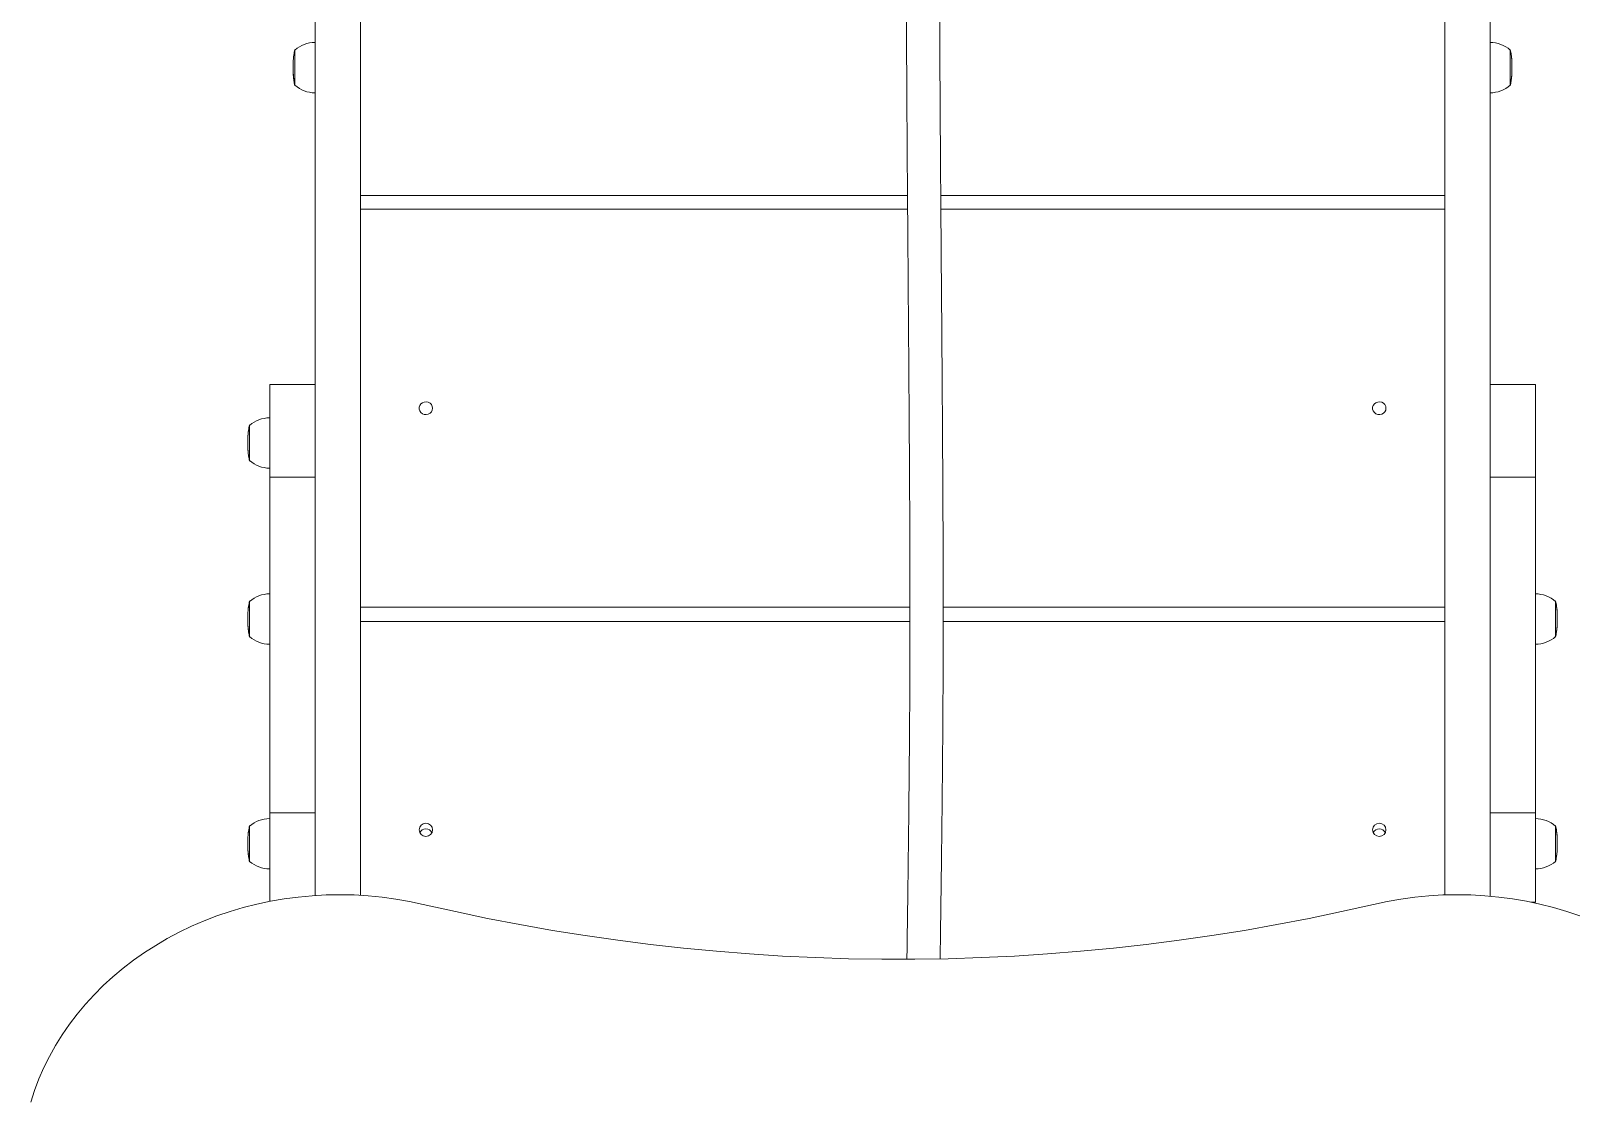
# Model space of a CAD drawing. Header units: millimetres. Extents: x -5586 to 6141, y -6299 to 6900.
# Drawn here: x -4220 to -3302, y 798 to 1436 of the extents above; entities that cross this region are included whole.
import ezdxf

# ---------------------------------------------------------------- set-up
doc = ezdxf.new("R2010")
doc.units = ezdxf.units.MM
doc.layers.add('DIKOM_ОБЪЕКТ', color=7, linetype='Continuous')

msp = doc.modelspace()

# ---------------------------------------------------------------- linework, layer by layer
at = {"layer": 'DIKOM_ОБЪЕКТ', "color": 7, "linetype": 'Continuous', "lineweight": 15}
for p, q in [((-4050.814, 2055.122), (-4050.814, 921.323)), ((-4023.814, 921.47), (-4023.814, 2055.122)), ((-3377.814, 2055.122), (-3377.814, 921.692)), ((-3350.814, 920.933), (-3350.814, 2055.122)), ((-4062.814, 1425.157), (-4062.814, 1403.557)), ((-3338.814, 1417.058), (-3338.814, 1425.156)), ((-4063.867, 1415.769), (-4063.867, 1414.918)), ((-4063.867, 1414.918), (-4063.867, 1413.876)), ((-4063.867, 1413.853), (-4063.867, 1413.488)), ((-4063.867, 1413.478), (-4063.867, 1412.882)), ((-4063.866, 1415.694), (-4063.866, 1415.941)), ((-4063.83, 1417.385), (-4063.843, 1416.945)), ((-4063.768, 1418.618), (-4063.794, 1418.177)), ((-4063.77, 1418.403), (-4063.768, 1418.618)), ((-4063.427, 1421.858), (-4063.555, 1420.919)), ((-4063.472, 1421.552), (-4063.542, 1421.016)), ((-3338.814, 1403.556), (-3338.814, 1417.058)), ((-3337.853, 1418.558), (-3337.854, 1418.403)), ((-3337.828, 1418.118), (-3337.853, 1418.558)), ((-3337.825, 1417.933), (-3337.828, 1418.118)), ((-3337.78, 1416.886), (-3337.793, 1417.326)), ((-3337.762, 1415.238), (-3337.762, 1415.831)), ((-3337.762, 1414.499), (-3337.762, 1415.093)), ((-3337.762, 1414.715), (-3337.762, 1414.636)), ((-3337.762, 1413.725), (-3337.762, 1414.591)), ((-3337.762, 1413.367), (-3337.762, 1413.725)), ((-3337.762, 1412.882), (-3337.762, 1413.367)), ((-4063.739, 1409.766), (-4063.732, 1410.52)), ((-4063.704, 1409.204), (-4063.739, 1409.644)), ((-4063.732, 1410.52), (-4063.674, 1409.834)), ((-4063.711, 1409.948), (-4063.705, 1409.297)), ((-4063.71, 1409.935), (-4063.711, 1409.948)), ((-4063.711, 1409.948), (-4063.684, 1409.948)), ((-4063.609, 1408.246), (-4063.71, 1409.935)), ((-4063.71, 1409.935), (-4063.683, 1409.935)), ((-4063.674, 1409.834), (-4063.62, 1408.414)), ((-4063.557, 1407.802), (-4063.609, 1408.246)), ((-4063.594, 1408.129), (-4063.593, 1408.121)), ((-4063.58, 1408.079), (-4063.442, 1407.874)), ((-4063.437, 1407.569), (-4063.557, 1407.802)), ((-4063.557, 1407.802), (-4063.431, 1407.802)), ((-4063.442, 1407.874), (-4063.35, 1407.263)), ((-4063.435, 1407.56), (-4063.437, 1407.569)), ((-4063.437, 1407.569), (-4063.396, 1407.569)), ((-4063.426, 1406.828), (-4063.435, 1407.56)), ((-4063.435, 1407.56), (-4063.395, 1407.56)), ((-4063.358, 1406.388), (-4063.426, 1406.828)), ((-4063.35, 1407.263), (-4063.358, 1406.388)), ((-3338.278, 1406.329), (-3338.27, 1407.204)), ((-3338.191, 1406.908), (-3338.278, 1406.329)), ((-3338.27, 1407.204), (-3338.202, 1407.644)), ((-3338.202, 1407.644), (-3338.193, 1406.912)), ((-3338.193, 1406.912), (-3338.192, 1406.921)), ((-3338.192, 1406.921), (-3338.071, 1408.618)), ((-3338.048, 1408.362), (-3338.186, 1406.939)), ((-3338.071, 1408.618), (-3338.019, 1409.062)), ((-3338.035, 1408.684), (-3338.063, 1408.684)), ((-3338.034, 1408.693), (-3338.062, 1408.693)), ((-3338.008, 1408.718), (-3338.059, 1408.718)), ((-3337.954, 1408.9), (-3338.038, 1408.9)), ((-3338.034, 1408.693), (-3338.035, 1408.684)), ((-3338.031, 1408.694), (-3338.034, 1408.693)), ((-3338.019, 1409.062), (-3337.918, 1409.263)), ((-3337.965, 1408.863), (-3338.008, 1408.718)), ((-3337.924, 1409.252), (-3337.954, 1408.9)), ((-3337.924, 1410.021), (-3337.889, 1410.461)), ((-3337.917, 1409.276), (-3337.924, 1410.021)), ((-3337.896, 1409.585), (-3337.918, 1409.325)), ((-3337.918, 1409.263), (-3337.917, 1409.276)), ((-3337.889, 1410.461), (-3337.894, 1409.766)), ((-4023.814, 1338.198), (-3697.86, 1338.198)), ((-3678.059, 1338.198), (-3377.814, 1338.198)), ((-3697.8, 1330.069), (-4023.814, 1330.069)), ((-3377.814, 1330.069), (-3677.998, 1330.069)), ((-4050.814, 1225.637), (-4077.814, 1225.637)), ((-4077.814, 1170.454), (-4077.814, 1225.637)), ((-3323.814, 1225.637), (-3350.814, 1225.637)), ((-3323.814, 1170.454), (-3323.814, 1225.637)), ((-4090.83, 1193.558), (-4090.843, 1193.104)), ((-4090.842, 1193.126), (-4090.835, 1193.394)), ((-4090.769, 1194.83), (-4090.794, 1194.376)), ((-4090.771, 1194.751), (-4090.769, 1194.83)), ((-4090.713, 1195.884), (-4090.711, 1195.897)), ((-4090.472, 1197.943), (-4090.567, 1197.191)), ((-4090.551, 1197.191), (-4090.567, 1197.191)), ((-4090.395, 1198.417), (-4090.556, 1197.203)), ((-4090.475, 1197.89), (-4090.472, 1197.943)), ((-4090.399, 1198.345), (-4090.395, 1198.417)), ((-4089.814, 1201.628), (-4089.814, 1180.028)), ((-4090.867, 1192.297), (-4090.867, 1191.294)), ((-4090.867, 1191.13), (-4090.867, 1190.071)), ((-4090.867, 1190.071), (-4090.867, 1189.833)), ((-4090.867, 1189.731), (-4090.867, 1189.353)), ((-4090.712, 1185.959), (-4090.739, 1186.311)), ((-4090.739, 1186.311), (-4090.719, 1186.311)), ((-4090.737, 1186.378), (-4090.732, 1186.475)), ((-4090.732, 1186.475), (-4090.674, 1185.768)), ((-4090.711, 1185.997), (-4090.707, 1185.923)), ((-4090.71, 1185.982), (-4090.711, 1185.997)), ((-4090.711, 1185.997), (-4090.693, 1185.997)), ((-4090.656, 1185.383), (-4090.71, 1185.982)), ((-4090.71, 1185.982), (-4090.692, 1185.982)), ((-4090.674, 1185.768), (-4090.627, 1184.953)), ((-4090.565, 1184.391), (-4090.442, 1183.745)), ((-4090.437, 1183.552), (-4090.503, 1184.024)), ((-4090.442, 1183.745), (-4090.35, 1183.115)), ((-4090.435, 1183.542), (-4090.437, 1183.552)), ((-4090.437, 1183.552), (-4090.414, 1183.552)), ((-4090.43, 1183.465), (-4090.435, 1183.542)), ((-4090.435, 1183.542), (-4090.413, 1183.542)), ((-4090.358, 1182.951), (-4090.426, 1183.405)), ((-4090.426, 1183.405), (-4090.392, 1183.405)), ((-4090.35, 1183.115), (-4090.355, 1183.01)), ((-4077.814, 1170.454), (-4050.814, 1170.454)), ((-4077.814, 970.649), (-4077.814, 1170.454)), ((-3350.814, 1170.454), (-3323.814, 1170.454)), ((-3323.814, 1170.454), (-3323.814, 970.649)), ((-4090.472, 1093.18), (-4090.567, 1092.432)), ((-4090.395, 1093.68), (-4090.556, 1092.474)), ((-4090.398, 1093.564), (-4090.395, 1093.68)), ((-4089.814, 1096.802), (-4089.814, 1075.202)), ((-4023.814, 1093.007), (-3696.396, 1093.007)), ((-3676.597, 1093.007), (-3377.814, 1093.007)), ((-3311.814, 1087.283), (-3311.814, 1096.802)), ((-3311.225, 1093.652), (-3311.227, 1093.564)), ((-3311.059, 1092.394), (-3311.225, 1093.652)), ((-3311.053, 1092.389), (-3311.15, 1093.152)), ((-4090.867, 1087.456), (-4090.867, 1086.383)), ((-4090.867, 1086.396), (-4090.867, 1085.336)), ((-4090.867, 1085.336), (-4090.867, 1084.977)), ((-4090.867, 1084.977), (-4090.867, 1084.527)), ((-4090.866, 1087.309), (-4090.866, 1087.606)), ((-4090.83, 1088.85), (-4090.843, 1088.399)), ((-4090.769, 1090.114), (-4090.794, 1089.663)), ((-4090.771, 1089.948), (-4090.769, 1090.114)), ((-3696.398, 1084.461), (-4023.814, 1084.461)), ((-3377.814, 1084.461), (-3676.597, 1084.461)), ((-3311.814, 1075.202), (-3311.814, 1087.283)), ((-3310.853, 1090.086), (-3310.855, 1089.948)), ((-3310.828, 1089.635), (-3310.853, 1090.086)), ((-3310.823, 1089.49), (-3310.828, 1089.635)), ((-3310.78, 1088.371), (-3310.793, 1088.822)), ((-3310.762, 1085.922), (-3310.762, 1086.532)), ((-3310.761, 1086.699), (-3310.761, 1087.476)), ((-3310.761, 1085.2), (-3310.761, 1086.025)), ((-3310.761, 1085.047), (-3310.761, 1085.2)), ((-3310.761, 1084.527), (-3310.761, 1084.87)), ((-4090.822, 1082.639), (-4090.825, 1082.672)), ((-4090.722, 1081.181), (-4090.739, 1081.394)), ((-4090.739, 1081.394), (-4090.698, 1081.394)), ((-4090.737, 1081.525), (-4090.732, 1081.809)), ((-4090.732, 1081.809), (-4090.674, 1081.106)), ((-4090.711, 1081.296), (-4090.706, 1081.067)), ((-4090.71, 1081.282), (-4090.711, 1081.296)), ((-4090.711, 1081.296), (-4090.69, 1081.296)), ((-4090.642, 1080.39), (-4090.71, 1081.282)), ((-4090.71, 1081.282), (-4090.689, 1081.282)), ((-4090.674, 1081.106), (-4090.62, 1079.991)), ((-4090.615, 1079.942), (-4090.615, 1079.94)), ((-4090.606, 1079.94), (-4090.609, 1079.96)), ((-4090.609, 1079.96), (-4090.314, 1079.96)), ((-4090.58, 1079.642), (-4090.442, 1079.096)), ((-4090.557, 1079.504), (-4090.566, 1079.588)), ((-4090.437, 1078.862), (-4090.522, 1079.32)), ((-4090.442, 1079.096), (-4090.35, 1078.47)), ((-4090.435, 1078.853), (-4090.437, 1078.862)), ((-4090.437, 1078.862), (-4090.408, 1078.862)), ((-4090.428, 1078.595), (-4090.435, 1078.853)), ((-4090.435, 1078.853), (-4090.407, 1078.853)), ((-4090.358, 1078.054), (-4090.426, 1078.506)), ((-4090.426, 1078.506), (-4090.355, 1078.506)), ((-4090.35, 1078.47), (-4090.357, 1078.138)), ((-3311.035, 1080.029), (-3311.314, 1080.029)), ((-3311.202, 1078.546), (-3311.278, 1078.026)), ((-3311.276, 1078.138), (-3311.27, 1078.442)), ((-3311.27, 1078.442), (-3311.202, 1078.893)), ((-3311.193, 1078.546), (-3311.254, 1078.546)), ((-3311.202, 1078.893), (-3311.194, 1078.596)), ((-3311.048, 1079.776), (-3311.186, 1078.653)), ((-3311.174, 1078.755), (-3311.071, 1079.891)), ((-3311.071, 1079.891), (-3311.019, 1080.347)), ((-3311.034, 1080.038), (-3311.054, 1080.038)), ((-3311.008, 1080.135), (-3311.043, 1080.135)), ((-3311.034, 1080.038), (-3311.035, 1080.029)), ((-3311.019, 1080.347), (-3310.943, 1080.812)), ((-3310.954, 1080.663), (-3311.008, 1080.135)), ((-3310.93, 1080.944), (-3310.954, 1080.663)), ((-3310.924, 1081.33), (-3310.889, 1081.781)), ((-3310.919, 1081.067), (-3310.924, 1081.33)), ((-3310.896, 1081.366), (-3310.922, 1081.366)), ((-3310.896, 1081.366), (-3310.919, 1081.08)), ((-3310.889, 1081.781), (-3310.893, 1081.525)), ((-3310.806, 1082.599), (-3310.775, 1082.599)), ((-4050.814, 970.649), (-4077.814, 970.649)), ((-4077.814, 917.806), (-4077.814, 970.649)), ((-3323.814, 970.649), (-3350.814, 970.649)), ((-3323.814, 917.351), (-3323.814, 970.649)), ((-4090.83, 955.018), (-4090.843, 954.567)), ((-4090.769, 956.281), (-4090.794, 955.83)), ((-4090.771, 956.109), (-4090.769, 956.281)), ((-4090.472, 959.342), (-4090.567, 958.595)), ((-4090.395, 959.844), (-4090.556, 958.639)), ((-4090.397, 959.728), (-4090.395, 959.844)), ((-4089.814, 962.96), (-4089.814, 941.36)), ((-3311.814, 953.508), (-3311.814, 962.96)), ((-3311.225, 959.814), (-3311.227, 959.728)), ((-3311.059, 958.557), (-3311.225, 959.814)), ((-3311.053, 958.551), (-3311.15, 959.312)), ((-3310.853, 956.251), (-3310.855, 956.109)), ((-3310.828, 955.8), (-3310.853, 956.251)), ((-3310.823, 955.651), (-3310.828, 955.8)), ((-3310.78, 954.538), (-3310.793, 954.989)), ((-4090.867, 953.613), (-4090.867, 952.562)), ((-4090.867, 952.562), (-4090.867, 951.502)), ((-4090.867, 951.502), (-4090.867, 951.142)), ((-4090.867, 951.142), (-4090.867, 950.685)), ((-4090.866, 953.47), (-4090.866, 953.764)), ((-4090.822, 948.801), (-4090.825, 948.831)), ((-4090.723, 947.343), (-4090.739, 947.546)), ((-4090.739, 947.546), (-4090.697, 947.546)), ((-4090.737, 947.68), (-4090.732, 947.983)), ((-4090.732, 947.983), (-4090.674, 947.28)), ((-4090.711, 947.466), (-4090.706, 947.222)), ((-4090.71, 947.452), (-4090.711, 947.466)), ((-4090.711, 947.466), (-4090.69, 947.466)), ((-4090.64, 946.532), (-4090.71, 947.452)), ((-4090.71, 947.452), (-4090.688, 947.452)), ((-4090.674, 947.28), (-4090.62, 946.15)), ((-4090.605, 946.08), (-4090.609, 946.113)), ((-4090.609, 946.113), (-4090.314, 946.113)), ((-4090.58, 945.802), (-4090.442, 945.271)), ((-4090.557, 945.657), (-4090.568, 945.756)), ((-4090.437, 945.034), (-4090.524, 945.487)), ((-4090.442, 945.271), (-4090.35, 944.645)), ((-3311.814, 941.36), (-3311.814, 953.508)), ((-3311.048, 945.943), (-3311.186, 944.805)), ((-3311.176, 944.891), (-3311.071, 946.065)), ((-3311.071, 946.065), (-3311.019, 946.52)), ((-3311.035, 946.199), (-3311.056, 946.199)), ((-3311.034, 946.208), (-3311.055, 946.208)), ((-3311.008, 946.302), (-3311.044, 946.302)), ((-3311.034, 946.208), (-3311.035, 946.199)), ((-3311.019, 946.52), (-3310.942, 946.977)), ((-3310.954, 946.814), (-3311.008, 946.302)), ((-3310.93, 947.104), (-3310.954, 946.814)), ((-3310.924, 947.502), (-3310.889, 947.953)), ((-3310.919, 947.222), (-3310.924, 947.502)), ((-3310.896, 947.516), (-3310.923, 947.516)), ((-3310.896, 947.516), (-3310.919, 947.232)), ((-3310.889, 947.953), (-3310.893, 947.68)), ((-3310.806, 948.757), (-3310.775, 948.757)), ((-3310.761, 952.867), (-3310.761, 953.635)), ((-3310.761, 951.366), (-3310.761, 952.192)), ((-3310.761, 951.198), (-3310.761, 951.366)), ((-3310.761, 950.685), (-3310.761, 951.035)), ((-4090.435, 945.025), (-4090.437, 945.034)), ((-4090.437, 945.034), (-4090.408, 945.034)), ((-4090.428, 944.748), (-4090.435, 945.025)), ((-4090.435, 945.025), (-4090.406, 945.025)), ((-4090.358, 944.208), (-4090.426, 944.66)), ((-4090.426, 944.66), (-4090.352, 944.66)), ((-4090.35, 944.645), (-4090.357, 944.29)), ((-3311.201, 944.702), (-3311.278, 944.179)), ((-3311.276, 944.29), (-3311.27, 944.616)), ((-3311.27, 944.616), (-3311.202, 945.067)), ((-3311.193, 944.702), (-3311.257, 944.702)), ((-3311.202, 945.067), (-3311.194, 944.748)), ((-3326.503, 917.351), (-3323.814, 917.351))]:
    msp.add_line(p, q, dxfattribs=at)
at = {"layer": 'DIKOM_ОБЪЕКТ', "color": 7, "linetype": 'Continuous', "lineweight": 15, "flags": 128}
for points in [[(-3980.814, 1211.538), (-3980.992, 1210.42), (-3981.509, 1209.401), (-3982.32, 1208.572), (-3983.353, 1208.007), (-3984.515, 1207.756), (-3985.704, 1207.84), (-3986.814, 1208.253), (-3987.746, 1208.958), (-3988.418, 1209.892), (-3988.769, 1210.973), (-3988.769, 1212.103), (-3988.418, 1213.184), (-3987.746, 1214.118), (-3986.814, 1214.823), (-3985.704, 1215.236), (-3984.515, 1215.32), (-3983.353, 1215.069), (-3982.32, 1214.503), (-3981.509, 1213.675), (-3980.992, 1212.656), (-3980.814, 1211.538)], [(-3412.814, 1211.538), (-3412.992, 1210.42), (-3413.509, 1209.401), (-3414.32, 1208.572), (-3415.353, 1208.007), (-3416.515, 1207.756), (-3417.704, 1207.84), (-3418.814, 1208.253), (-3419.746, 1208.958), (-3420.418, 1209.892), (-3420.769, 1210.973), (-3420.769, 1212.103), (-3420.418, 1213.184), (-3419.746, 1214.118), (-3418.814, 1214.823), (-3417.704, 1215.236), (-3416.515, 1215.32), (-3415.353, 1215.069), (-3414.32, 1214.503), (-3413.509, 1213.675), (-3412.992, 1212.656), (-3412.814, 1211.538)], [(-4090.615, 1079.94), (-4090.611, 1079.908), (-4090.607, 1079.875), (-4090.604, 1079.843), (-4090.6, 1079.81), (-4090.596, 1079.778), (-4090.593, 1079.746), (-4090.589, 1079.713), (-4090.585, 1079.681)], [(-3311.184, 1078.593), (-3311.182, 1078.613), (-3311.179, 1078.633), (-3311.176, 1078.653), (-3311.173, 1078.673), (-3311.17, 1078.693), (-3311.167, 1078.713), (-3311.165, 1078.733), (-3311.162, 1078.753)], [(-4090.613, 946.083), (-4090.613, 946.082), (-4090.613, 946.082), (-4090.613, 946.082), (-4090.613, 946.081), (-4090.613, 946.081), (-4090.613, 946.081), (-4090.613, 946.08), (-4090.612, 946.08)], [(-3986.338, 916.066), (-3994.453, 917.809), (-4002.648, 919.241), (-4010.907, 920.36), (-4019.216, 921.163), (-4027.557, 921.648), (-4035.915, 921.815), (-4044.273, 921.664), (-4052.615, 921.195), (-4060.926, 920.408), (-4069.188, 919.305), (-4077.387, 917.889), (-4085.505, 916.161), (-4093.528, 914.126), (-4101.44, 911.788), (-4109.225, 909.15), (-4116.869, 906.218), (-4124.357, 902.998), (-4131.674, 899.495), (-4138.805, 895.718), (-4145.738, 891.672), (-4152.459, 887.366), (-4158.954, 882.808), (-4165.212, 878.007), (-4171.22, 872.973), (-4176.966, 867.714), (-4182.44, 862.242), (-4187.63, 856.566), (-4192.527, 850.698), (-4197.121, 844.65), (-4201.404, 838.432), (-4205.367, 832.057), (-4209.002, 825.537), (-4212.302, 818.885), (-4215.261, 812.114), (-4217.873, 805.236), (-4220.133, 798.266)], [(-3297.362, 909.15), (-3305.148, 911.788), (-3313.06, 914.126), (-3321.083, 916.161), (-3329.201, 917.889), (-3337.399, 919.305), (-3345.662, 920.408), (-3353.972, 921.195), (-3362.315, 921.664), (-3370.673, 921.815), (-3379.031, 921.648), (-3387.372, 921.163), (-3395.681, 920.36), (-3403.94, 919.241), (-3412.135, 917.809), (-3420.249, 916.066)], [(-3420.249, 916.066), (-3439.356, 911.735), (-3458.551, 907.708), (-3477.828, 903.985), (-3497.181, 900.568), (-3516.602, 897.457), (-3536.086, 894.655), (-3555.626, 892.162), (-3575.215, 889.979), (-3594.847, 888.106), (-3614.515, 886.545), (-3634.213, 885.295), (-3653.934, 884.357), (-3673.671, 883.732), (-3693.418, 883.419), (-3713.169, 883.419), (-3732.917, 883.732), (-3752.654, 884.357), (-3772.375, 885.295), (-3792.073, 886.545), (-3811.741, 888.106), (-3831.373, 889.979), (-3850.962, 892.162), (-3870.501, 894.655), (-3889.985, 897.457), (-3909.406, 900.568), (-3928.759, 903.985), (-3948.036, 907.708), (-3967.231, 911.735), (-3986.338, 916.066)]]:
    msp.add_lwpolyline(points, dxfattribs=at)
at = {"layer": 'DIKOM_ОБЪЕКТ', "color": 7, "linetype": 'Continuous', "lineweight": 15}
for centre in [(-3984.792, 960.453), (-3416.792, 960.452)]:
    msp.add_circle(centre, 3.978, dxfattribs=at)
for centre, radius, start, end in [((-4022.031, 1415.831), 41.836, 167.120378, 171.715119), ((-4050.654, 1410.68), 18.677, 90.490933, 130.621157), ((-3350.974, 1410.68), 18.677, 49.378843, 89.509067), ((-3379.597, 1415.831), 41.836, 8.414841, 12.879622), ((-4022.031, 1415.831), 41.836, 178.920234, 179.362354), ((-4022.031, 1415.831), 41.836, 177.12128, 178.276951), ((-4022.031, 1415.831), 41.836, 175.081905, 176.475501), ((-3379.597, 1415.831), 41.836, 7.072676, 8.414841), ((-3379.597, 1415.831), 41.836, 3.523434, 5.3208), ((-3379.597, 1415.831), 41.836, 1.719826, 2.878955), ((-3379.597, 1415.831), 41.836, 0, 1.077193), ((-4022.031, 1412.882), 41.836, 183.015963, 184.270865), ((-4022.031, 1412.882), 41.836, 184.91646, 186.26688), ((-4022.031, 1412.882), 41.836, 186.976852, 188.232416), ((-4022.031, 1412.882), 41.836, 188.232416, 192.879622), ((-3379.597, 1412.882), 41.836, 347.120378, 350.936249), ((-3379.597, 1412.882), 41.836, 351.846883, 354.488372), ((-3379.597, 1412.882), 41.836, 355.729089, 356.825102), ((-4050.654, 1418.033), 18.677, 229.378843, 269.509067), ((-3350.974, 1418.033), 18.677, 270.490933, 310.621157), ((-4077.654, 1187.151), 18.677, 90.490933, 130.621157), ((-4049.031, 1192.303), 41.836, 177.269606, 178.391923), ((-4049.031, 1192.303), 41.836, 175.72996, 176.644142), ((-4049.031, 1192.303), 41.836, 172.320554, 175.101336), ((-4049.031, 1192.303), 41.836, 167.120378, 171.688349), ((-4049.031, 1189.353), 41.836, 180, 182.591556), ((-4049.031, 1189.353), 41.836, 183.19471, 184.079866), ((-4049.031, 1189.353), 41.836, 184.705074, 185.447943), ((-4049.031, 1189.353), 41.836, 186.039969, 186.814617), ((-4049.031, 1189.353), 41.836, 187.323229, 188.095763), ((-4049.031, 1189.353), 41.836, 188.726562, 192.879622), ((-4077.654, 1194.505), 18.677, 229.378843, 269.509067), ((-4049.031, 1087.477), 41.836, 172.263003, 174.95991), ((-4049.031, 1087.477), 41.836, 167.120378, 171.627032), ((-4077.654, 1082.325), 18.677, 90.490933, 130.621157), ((-3323.974, 1082.325), 18.677, 49.378843, 89.509067), ((-3352.597, 1087.476), 41.836, 8.372558, 12.879622), ((-3352.597, 1087.476), 41.836, 5.145624, 7.737743), ((-4049.031, 1084.527), 41.836, 180, 182.539019), ((-4049.031, 1087.477), 41.836, 177.241595, 178.370165), ((-4049.031, 1087.477), 41.836, 175.597801, 176.612166), ((-3352.597, 1087.476), 41.836, 3.386922, 4.495199), ((-3352.597, 1087.476), 41.836, 1.627687, 2.757787), ((-3352.597, 1084.527), 41.836, 357.428341, 0), ((-3352.597, 1087.476), 41.836, 0, 1.000378), ((-4049.031, 1084.527), 41.836, 183.161536, 184.115979), ((-4049.031, 1084.527), 41.836, 184.745152, 185.678508), ((-4049.031, 1084.527), 41.836, 187.155172, 188.156144), ((-4049.031, 1084.527), 41.836, 188.790276, 192.879622), ((-4077.654, 1089.679), 18.677, 229.378843, 269.509067), ((-3323.974, 1089.679), 18.677, 270.490933, 310.621157), ((-3352.597, 1084.527), 41.836, 347.120378, 351.208772), ((-3352.597, 1084.527), 41.836, 352.597457, 354.346974), ((-3352.597, 1084.527), 41.836, 354.905269, 355.25663), ((-3352.597, 1084.527), 41.836, 355.883977, 356.754977), ((-4077.654, 948.483), 18.677, 90.490933, 130.621157), ((-3323.974, 948.483), 18.677, 49.378843, 89.509067), ((-4049.031, 953.635), 41.836, 177.237962, 178.367348), ((-4049.031, 953.635), 41.836, 175.587404, 176.60803), ((-4049.031, 953.635), 41.836, 172.255562, 174.947129), ((-4049.031, 953.635), 41.836, 167.120378, 171.619103), ((-3984.814, 957.015), 4.011, 25.730351, 154.269649), ((-3416.814, 957.015), 4.011, 25.733358, 154.266642), ((-3352.597, 953.635), 41.836, 8.380494, 12.879622), ((-3352.597, 953.635), 41.836, 5.173499, 7.74519), ((-3352.597, 953.635), 41.836, 3.391047, 4.507541), ((-3352.597, 953.635), 41.836, 1.63047, 2.761455), ((-3352.597, 953.635), 41.836, 0, 1.002704), ((-4049.031, 950.685), 41.836, 180, 182.537304), ((-4049.031, 950.685), 41.836, 183.159912, 184.120659), ((-4049.031, 950.685), 41.836, 184.750336, 185.701268), ((-4049.031, 950.685), 41.836, 186.319882, 186.640781), ((-4049.031, 950.685), 41.836, 187.142968, 188.163952), ((-3352.597, 950.685), 41.836, 352.568337, 354.35679), ((-3352.597, 950.685), 41.836, 354.914198, 355.251497), ((-3352.597, 950.685), 41.836, 355.87929, 356.754483), ((-3352.597, 950.685), 41.836, 357.472784, 0), ((-4049.031, 950.685), 41.836, 188.798533, 192.879622), ((-4077.654, 955.837), 18.677, 229.378843, 269.509067), ((-3323.974, 955.837), 18.677, 270.490933, 310.621157), ((-3352.597, 950.685), 41.836, 347.120378, 351.200523), ((-3352.597, 950.685), 41.836, 351.838045, 352.035897)]:
    msp.add_arc(centre, radius, start, end, dxfattribs=at)
for points, knots in [([(-3696.593, 2003.92), (-3696.636, 2000.086), (-3696.72, 1992.6), (-3696.841, 1981.622), (-3696.956, 1971.151), (-3697.064, 1961.177), (-3697.164, 1951.693), (-3697.256, 1942.7), (-3697.34, 1934.412), (-3697.415, 1926.809), (-3697.481, 1919.876), (-3697.541, 1913.371), (-3697.596, 1907.305), (-3697.645, 1901.684), (-3697.728, 1892.122), (-3697.84, 1878.156), (-3697.978, 1859.116), (-3698.105, 1838.631), (-3698.22, 1816.652), (-3698.32, 1793.312), (-3698.403, 1769.29), (-3698.474, 1744.675), (-3698.533, 1719.039), (-3698.582, 1692.429), (-3698.623, 1664.887), (-3698.656, 1636.993), (-3698.685, 1608.862), (-3698.704, 1580.3), (-3698.706, 1555.088), (-3698.694, 1533.385), (-3698.674, 1515.458), (-3698.643, 1497.179), (-3698.6, 1478.514), (-3698.542, 1459.431), (-3698.47, 1439.897), (-3698.38, 1419.875), (-3698.271, 1399.223), (-3698.141, 1377.892), (-3697.992, 1355.943), (-3697.828, 1333.633), (-3697.656, 1311.064), (-3697.48, 1288.473), (-3697.305, 1265.961), (-3697.135, 1243.628), (-3696.974, 1221.465), (-3696.837, 1201.355), (-3696.724, 1183.328), (-3696.633, 1167.36), (-3696.553, 1151.77), (-3696.488, 1136.623), (-3696.438, 1121.984), (-3696.406, 1107.921), (-3696.392, 1094.503), (-3696.396, 1081.69), (-3696.415, 1069.441), (-3696.448, 1057.712), (-3696.493, 1046.459), (-3696.558, 1033.831), (-3696.648, 1020.057), (-3696.763, 1005.278), (-3696.89, 991.047), (-3697.025, 977.325), (-3697.169, 964.044), (-3697.318, 951.221), (-3697.47, 938.905), (-3697.61, 928.082), (-3697.735, 918.626), (-3697.845, 910.415), (-3697.936, 903.688), (-3698.01, 898.194), (-3698.071, 893.705), (-3698.138, 888.758), (-3698.184, 885.298), (-3698.209, 883.499)], [0, 0, 0, 0, 0.0140308, 0.0273946, 0.0400895, 0.0521146, 0.0634694, 0.0741539, 0.0841687, 0.0927612, 0.1007921, 0.1082623, 0.1151726, 0.1215238, 0.1273184, 0.1473386, 0.1677141, 0.1884485, 0.2109655, 0.2334891, 0.2560177, 0.2785649, 0.3011215, 0.3250643, 0.3490404, 0.3730842, 0.3971961, 0.4213249, 0.4454598, 0.4596655, 0.4738467, 0.4879966, 0.5021099, 0.5161873, 0.5302345, 0.5442625, 0.5582857, 0.5725624, 0.5868637, 0.60121, 0.6156064, 0.6300497, 0.6442779, 0.6585415, 0.6728282, 0.6871023, 0.6978876, 0.7086397, 0.7193547, 0.730033, 0.7406817, 0.751315, 0.7619546, 0.7726187, 0.7833137, 0.794044, 0.8048079, 0.815598, 0.8318051, 0.8479906, 0.8641154, 0.8801883, 0.8962237, 0.9122209, 0.9278642, 0.943022, 0.9540272, 0.9647676, 0.9752505, 0.9805255, 0.9864205, 0.9929365, 1, 1, 1, 1]), ([(-3678.403, 883.749), (-3678.32, 889.898), (-3678.132, 903.867), (-3677.88, 922.489), (-3677.654, 939.996), (-3677.476, 954.607), (-3677.306, 969.631), (-3677.145, 985.176), (-3676.995, 1001.363), (-3676.873, 1016.536), (-3676.778, 1030.619), (-3676.706, 1043.444), (-3676.649, 1056.873), (-3676.61, 1070.982), (-3676.592, 1085.557), (-3676.595, 1100.611), (-3676.622, 1116.167), (-3676.672, 1132.511), (-3676.742, 1149.524), (-3676.83, 1167.01), (-3676.932, 1184.861), (-3677.048, 1202.978), (-3677.173, 1221.381), (-3677.327, 1242.634), (-3677.51, 1266.738), (-3677.719, 1293.592), (-3677.927, 1320.341), (-3678.126, 1346.813), (-3678.296, 1371.038), (-3678.434, 1392.951), (-3678.543, 1412.597), (-3678.635, 1431.784), (-3678.71, 1450.537), (-3678.772, 1468.876), (-3678.823, 1487.893), (-3678.862, 1507.526), (-3678.889, 1527.731), (-3678.903, 1547.519), (-3678.906, 1569.725), (-3678.897, 1594.217), (-3678.874, 1620.937), (-3678.844, 1647.366), (-3678.811, 1673.554), (-3678.767, 1701.029), (-3678.711, 1729.65), (-3678.635, 1759.203), (-3678.554, 1784.005), (-3678.474, 1804.134), (-3678.403, 1819.701), (-3678.327, 1834.381), (-3678.263, 1845.421), (-3678.213, 1853.203), (-3678.182, 1858.036), (-3678.149, 1862.958), (-3678.112, 1868.178), (-3678.07, 1873.882), (-3678.024, 1879.957), (-3677.974, 1886.374), (-3677.919, 1893.106), (-3677.858, 1900.255), (-3677.791, 1907.81), (-3677.716, 1916.099), (-3677.631, 1925.141), (-3677.535, 1934.955), (-3677.431, 1945.243), (-3677.319, 1956.003), (-3677.198, 1967.239), (-3677.071, 1978.961), (-3676.935, 1991.184), (-3676.843, 1999.496), (-3676.795, 2003.745)], [0, 0, 0, 0, 0.0241975, 0.0549718, 0.0734002, 0.0918307, 0.1102776, 0.128758, 0.1473025, 0.1659364, 0.178923, 0.1918979, 0.2048379, 0.2177272, 0.230563, 0.2426, 0.254621, 0.2666571, 0.2787305, 0.2908489, 0.3027959, 0.3147799, 0.3267863, 0.3387948, 0.3559182, 0.3729968, 0.3900173, 0.4069679, 0.4238456, 0.4371679, 0.4504776, 0.4637968, 0.4771422, 0.4905218, 0.5039275, 0.5197622, 0.5356333, 0.5515334, 0.5674583, 0.5902437, 0.6130191, 0.6357251, 0.6583784, 0.6809938, 0.7078177, 0.7346082, 0.7613851, 0.7770926, 0.7923, 0.8069466, 0.8210389, 0.8261589, 0.8312023, 0.8362309, 0.8417534, 0.8478828, 0.8546201, 0.8615303, 0.8689829, 0.8769789, 0.8855193, 0.8946052, 0.905391, 0.9168587, 0.9290092, 0.9418431, 0.9553602, 0.9695598, 0.9844406, 1, 1, 1, 1]), ([(-4063.864, 1416.297), (-4063.864, 1416.295), (-4063.864, 1415.979), (-4063.868, 1415.615), (-4063.865, 1415.256), (-4063.864, 1415.21)], [0, 0, 0, 0, 0.0060595, 0.875207, 1, 1, 1, 1]), ([(-4063.866, 1415.694), (-4063.866, 1415.646), (-4063.865, 1415.405), (-4063.866, 1415.097), (-4063.867, 1414.777), (-4063.865, 1414.65), (-4063.864, 1414.591)], [0, 0, 0, 0, 0.1307659, 0.6537797, 0.8397512, 1, 1, 1, 1]), ([(-4063.865, 1413.504), (-4063.866, 1413.513), (-4063.867, 1413.533), (-4063.866, 1413.383), (-4063.861, 1413.133), (-4063.856, 1412.855), (-4063.851, 1412.675), (-4063.85, 1412.621)], [0, 0, 0, 0, 0.1815334, 0.4144976, 0.6470419, 0.8949046, 1, 1, 1, 1]), ([(-4063.866, 1415.941), (-4063.866, 1415.999), (-4063.865, 1416.069), (-4063.865, 1416.14), (-4063.864, 1416.153)], [0, 0, 0, 0, 0.8132895, 1, 1, 1, 1]), ([(-4063.866, 1413.882), (-4063.866, 1413.807), (-4063.865, 1413.66), (-4063.855, 1413.232), (-4063.847, 1412.896), (-4063.842, 1412.728)], [0, 0, 0, 0, 0.3420892, 0.6701384, 1, 1, 1, 1]), ([(-4063.864, 1415.21), (-4063.865, 1415.081), (-4063.865, 1414.875), (-4063.865, 1414.668), (-4063.864, 1414.591)], [0, 0, 0, 0, 0.6238899, 1, 1, 1, 1]), ([(-4063.843, 1416.945), (-4063.847, 1416.897), (-4063.855, 1416.789), (-4063.857, 1416.68), (-4063.858, 1416.62)], [0, 0, 0, 0, 0.4423691, 1, 1, 1, 1]), ([(-4063.841, 1417.023), (-4063.842, 1417.111), (-4063.844, 1417.232), (-4063.833, 1417.353), (-4063.83, 1417.385)], [0, 0, 0, 0, 0.7303738, 1, 1, 1, 1]), ([(-4063.794, 1418.177), (-4063.802, 1418.112), (-4063.812, 1418.031), (-4063.811, 1417.949), (-4063.811, 1417.934)], [0, 0, 0, 0, 0.8070472, 1, 1, 1, 1]), ([(-4063.555, 1420.919), (-4063.583, 1420.686), (-4063.625, 1420.321), (-4063.676, 1419.82), (-4063.703, 1419.542), (-4063.71, 1419.438), (-4063.712, 1419.42)], [0, 0, 0, 0, 0.4424986, 0.6942589, 0.9458366, 1, 1, 1, 1]), ([(-4063.567, 1420.823), (-4063.586, 1420.666), (-4063.615, 1420.415), (-4063.652, 1420.063), (-4063.672, 1419.863), (-4063.678, 1419.79), (-4063.679, 1419.783)], [0, 0, 0, 0, 0.4420339, 0.705845, 0.9714955, 1, 1, 1, 1]), ([(-3337.942, 1419.711), (-3337.943, 1419.728), (-3337.955, 1419.848), (-3337.993, 1420.235), (-3338.032, 1420.58), (-3338.059, 1420.809)], [0, 0, 0, 0, 0.0529209, 0.3744639, 1, 1, 1, 1]), ([(-3337.793, 1417.326), (-3337.789, 1417.274), (-3337.781, 1417.179), (-3337.784, 1417.084), (-3337.785, 1417.041)], [0, 0, 0, 0, 0.5443794, 1, 1, 1, 1]), ([(-3337.781, 1412.669), (-3337.777, 1412.844), (-3337.768, 1413.197), (-3337.762, 1413.569), (-3337.762, 1413.691), (-3337.762, 1413.734)], [0, 0, 0, 0, 0.3924976, 0.7893052, 1, 1, 1, 1]), ([(-3337.768, 1416.579), (-3337.769, 1416.616), (-3337.771, 1416.719), (-3337.777, 1416.821), (-3337.78, 1416.886)], [0, 0, 0, 0, 0.3631853, 1, 1, 1, 1]), ([(-3337.774, 1412.572), (-3337.771, 1412.734), (-3337.765, 1413.017), (-3337.761, 1413.302), (-3337.761, 1413.457), (-3337.763, 1413.467), (-3337.764, 1413.471)], [0, 0, 0, 0, 0.323636, 0.5624946, 0.8006957, 1, 1, 1, 1]), ([(-3337.762, 1415.093), (-3337.762, 1415.132), (-3337.762, 1415.175), (-3337.762, 1415.217), (-3337.762, 1415.22)], [0, 0, 0, 0, 0.9257471, 1, 1, 1, 1]), ([(-3337.762, 1414.499), (-3337.762, 1414.54), (-3337.761, 1414.588), (-3337.762, 1414.637), (-3337.762, 1414.644)], [0, 0, 0, 0, 0.8413479, 1, 1, 1, 1]), ([(-4063.85, 1412.621), (-4063.846, 1412.444), (-4063.838, 1412.138), (-4063.829, 1411.722), (-4063.823, 1411.397), (-4063.822, 1411.198), (-4063.822, 1411.123), (-4063.822, 1411.093)], [0, 0, 0, 0, 0.2539314, 0.4390938, 0.6240422, 0.8482584, 1, 1, 1, 1]), ([(-4063.842, 1412.728), (-4063.837, 1412.534), (-4063.827, 1412.145), (-4063.812, 1411.586), (-4063.802, 1411.132), (-4063.798, 1410.814), (-4063.799, 1410.706), (-4063.799, 1410.653)], [0, 0, 0, 0, 0.2120574, 0.426455, 0.6117455, 0.809687, 1, 1, 1, 1]), ([(-4063.822, 1411.093), (-4063.823, 1411.046), (-4063.824, 1410.98), (-4063.828, 1411.098), (-4063.83, 1411.132)], [0, 0, 0, 0, 0.7055468, 1, 1, 1, 1]), ([(-4063.799, 1410.653), (-4063.799, 1410.609), (-4063.8, 1410.533), (-4063.811, 1410.705), (-4063.819, 1410.926), (-4063.822, 1411.028)], [0, 0, 0, 0, 0.4324955, 0.7382059, 1, 1, 1, 1]), ([(-4063.62, 1408.414), (-4063.617, 1408.386), (-4063.613, 1408.33), (-4063.604, 1408.233), (-4063.598, 1408.169), (-4063.594, 1408.129)], [0, 0, 0, 0, 0.283522, 0.566923, 1, 1, 1, 1]), ([(-4063.593, 1408.121), (-4063.591, 1408.114), (-4063.589, 1408.105), (-4063.584, 1408.09), (-4063.582, 1408.083), (-4063.58, 1408.079)], [0, 0, 0, 0, 0.4999756, 0.7499984, 1, 1, 1, 1]), ([(-3338.035, 1408.684), (-3338.037, 1408.631), (-3338.039, 1408.551), (-3338.044, 1408.443), (-3338.047, 1408.389), (-3338.048, 1408.362)], [0, 0, 0, 0, 0.4999614, 0.7499655, 1, 1, 1, 1]), ([(-3338.008, 1408.718), (-3338.01, 1408.714), (-3338.015, 1408.707), (-3338.02, 1408.702), (-3338.023, 1408.699)], [0, 0, 0, 0, 0.4999457, 1, 1, 1, 1]), ([(-3337.826, 1410.563), (-3337.827, 1410.543), (-3337.83, 1410.491), (-3337.83, 1410.556), (-3337.829, 1410.596)], [0, 0, 0, 0, 0.3925148, 1, 1, 1, 1]), ([(-3337.829, 1410.596), (-3337.829, 1410.683), (-3337.827, 1410.83), (-3337.817, 1411.296), (-3337.804, 1411.8), (-3337.791, 1412.281), (-3337.784, 1412.563), (-3337.781, 1412.669)], [0, 0, 0, 0, 0.2842584, 0.4851554, 0.6860465, 0.8813478, 1, 1, 1, 1]), ([(-3337.81, 1410.969), (-3337.812, 1410.913), (-3337.819, 1410.728), (-3337.822, 1410.646), (-3337.825, 1410.589)], [0, 0, 0, 0, 0.3012715, 1, 1, 1, 1]), ([(-3337.806, 1411.036), (-3337.805, 1411.113), (-3337.804, 1411.232), (-3337.797, 1411.597), (-3337.789, 1411.952), (-3337.781, 1412.293), (-3337.776, 1412.493), (-3337.774, 1412.572)], [0, 0, 0, 0, 0.3320537, 0.5180007, 0.7043426, 0.8839245, 1, 1, 1, 1]), ([(-3337.804, 1410.996), (-3337.805, 1410.981), (-3337.806, 1410.955), (-3337.806, 1411.012), (-3337.806, 1411.036)], [0, 0, 0, 0, 0.5780126, 1, 1, 1, 1]), ([(-4090.86, 1193.026), (-4090.861, 1192.923), (-4090.868, 1192.412), (-4090.867, 1191.841), (-4090.865, 1191.373), (-4090.864, 1191.314)], [0, 0, 0, 0, 0.1793895, 0.896972, 1, 1, 1, 1]), ([(-4090.843, 1193.104), (-4090.847, 1193.095), (-4090.857, 1193.069), (-4090.859, 1193.043), (-4090.86, 1193.026)], [0, 0, 0, 0, 0.3438975, 1, 1, 1, 1]), ([(-4090.835, 1193.394), (-4090.838, 1193.404), (-4090.855, 1193.452), (-4090.853, 1193.507), (-4090.832, 1193.552), (-4090.83, 1193.558)], [0, 0, 0, 0, 0.1776754, 0.8883991, 1, 1, 1, 1]), ([(-4090.794, 1194.376), (-4090.801, 1194.363), (-4090.817, 1194.337), (-4090.811, 1194.31), (-4090.808, 1194.296)], [0, 0, 0, 0, 0.4616566, 1, 1, 1, 1]), ([(-4090.556, 1197.203), (-4090.583, 1196.964), (-4090.625, 1196.589), (-4090.677, 1196.111), (-4090.713, 1195.774), (-4090.743, 1195.498), (-4090.747, 1195.454), (-4090.749, 1195.429)], [0, 0, 0, 0, 0.2553626, 0.4006655, 0.5458639, 0.7494821, 1, 1, 1, 1]), ([(-4090.567, 1197.191), (-4090.586, 1197.03), (-4090.615, 1196.772), (-4090.653, 1196.428), (-4090.681, 1196.173), (-4090.705, 1195.954), (-4090.713, 1195.899), (-4090.713, 1195.886), (-4090.713, 1195.884)], [0, 0, 0, 0, 0.2300565, 0.3673631, 0.5055821, 0.6897988, 0.9568831, 1, 1, 1, 1]), ([(-4090.866, 1191.246), (-4090.866, 1191.262), (-4090.869, 1191.544), (-4090.868, 1191.825), (-4090.866, 1192.091)], [0, 0, 0, 0, 0.0577198, 1, 1, 1, 1]), ([(-4090.866, 1192.11), (-4090.866, 1192.047), (-4090.865, 1191.735), (-4090.867, 1191.333), (-4090.867, 1190.917), (-4090.865, 1190.752), (-4090.864, 1190.675)], [0, 0, 0, 0, 0.1307653, 0.6538051, 0.8397748, 1, 1, 1, 1]), ([(-4090.864, 1189.86), (-4090.866, 1189.844), (-4090.868, 1189.816), (-4090.866, 1189.573), (-4090.861, 1189.266), (-4090.856, 1188.963), (-4090.851, 1188.776), (-4090.85, 1188.72)], [0, 0, 0, 0, 0.273358, 0.4801488, 0.6866132, 0.9066928, 1, 1, 1, 1]), ([(-4090.866, 1192.11), (-4090.866, 1192.111), (-4090.866, 1192.219), (-4090.866, 1192.326), (-4090.866, 1192.431)], [0, 0, 0, 0, 0.0155057, 1, 1, 1, 1]), ([(-4090.866, 1189.846), (-4090.866, 1189.894), (-4090.867, 1190.081), (-4090.858, 1190.274), (-4090.856, 1190.319), (-4090.855, 1190.341)], [0, 0, 0, 0, 0.1482369, 0.5889089, 1, 1, 1, 1]), ([(-4090.866, 1190.084), (-4090.866, 1189.975), (-4090.865, 1189.763), (-4090.855, 1189.271), (-4090.847, 1188.92), (-4090.842, 1188.744)], [0, 0, 0, 0, 0.3424201, 0.6702832, 1, 1, 1, 1]), ([(-4090.864, 1191.314), (-4090.865, 1191.181), (-4090.865, 1190.968), (-4090.865, 1190.755), (-4090.864, 1190.675)], [0, 0, 0, 0, 0.6239297, 1, 1, 1, 1]), ([(-4090.85, 1188.72), (-4090.846, 1188.541), (-4090.838, 1188.232), (-4090.829, 1187.858), (-4090.823, 1187.593), (-4090.821, 1187.468), (-4090.822, 1187.446), (-4090.822, 1187.437)], [0, 0, 0, 0, 0.2539048, 0.4390867, 0.6240245, 0.8482624, 1, 1, 1, 1]), ([(-4090.842, 1188.744), (-4090.837, 1188.547), (-4090.826, 1188.152), (-4090.812, 1187.638), (-4090.802, 1187.259), (-4090.798, 1187.037), (-4090.799, 1187.001), (-4090.799, 1186.983)], [0, 0, 0, 0, 0.212045, 0.4264476, 0.61175, 0.8096856, 1, 1, 1, 1]), ([(-4090.8, 1187.005), (-4090.8, 1187.016), (-4090.802, 1187.037), (-4090.808, 1187.232), (-4090.814, 1187.404), (-4090.815, 1187.435)], [0, 0, 0, 0, 0.4718004, 0.9036442, 1, 1, 1, 1]), ([(-4090.556, 1092.474), (-4090.583, 1092.236), (-4090.624, 1091.863), (-4090.677, 1091.371), (-4090.713, 1091.016), (-4090.737, 1090.766), (-4090.741, 1090.708), (-4090.742, 1090.69)], [0, 0, 0, 0, 0.3007014, 0.4717948, 0.6427803, 0.8825417, 1, 1, 1, 1]), ([(-4090.567, 1092.432), (-4090.586, 1092.272), (-4090.615, 1092.015), (-4090.653, 1091.665), (-4090.681, 1091.395), (-4090.705, 1091.152), (-4090.713, 1091.071), (-4090.713, 1091.042), (-4090.713, 1091.038)], [0, 0, 0, 0, 0.2300601, 0.3673674, 0.5055907, 0.6898224, 0.9568849, 1, 1, 1, 1]), ([(-3310.891, 1090.756), (-3310.892, 1090.771), (-3310.895, 1090.822), (-3310.915, 1091.038), (-3310.945, 1091.344), (-3310.992, 1091.804), (-3311.032, 1092.159), (-3311.059, 1092.394)], [0, 0, 0, 0, 0.0866653, 0.305012, 0.4814933, 0.6575001, 1, 1, 1, 1]), ([(-3310.919, 1091.08), (-3310.92, 1091.1), (-3310.922, 1091.14), (-3310.938, 1091.312), (-3310.96, 1091.542), (-3310.995, 1091.876), (-3311.028, 1092.172), (-3311.049, 1092.353), (-3311.053, 1092.389)], [0, 0, 0, 0, 0.1857602, 0.368294, 0.5171095, 0.6993002, 0.9386787, 1, 1, 1, 1]), ([(-4090.86, 1088.2), (-4090.861, 1088.106), (-4090.868, 1087.633), (-4090.867, 1087.106), (-4090.865, 1086.674), (-4090.864, 1086.62)], [0, 0, 0, 0, 0.1793855, 0.8969691, 1, 1, 1, 1]), ([(-4090.866, 1087.309), (-4090.866, 1087.252), (-4090.865, 1086.963), (-4090.867, 1086.592), (-4090.867, 1086.208), (-4090.865, 1086.055), (-4090.864, 1085.984)], [0, 0, 0, 0, 0.1307566, 0.6537857, 0.8397597, 1, 1, 1, 1]), ([(-4090.867, 1086.378), (-4090.867, 1086.673), (-4090.866, 1086.977), (-4090.866, 1087.281), (-4090.866, 1087.29)], [0, 0, 0, 0, 0.9683884, 1, 1, 1, 1]), ([(-4090.864, 1085.064), (-4090.865, 1085.059), (-4090.868, 1085.052), (-4090.866, 1084.84), (-4090.861, 1084.551), (-4090.856, 1084.256), (-4090.851, 1084.07), (-4090.85, 1084.015)], [0, 0, 0, 0, 0.2564428, 0.4680602, 0.6793263, 0.9045401, 1, 1, 1, 1]), ([(-4090.866, 1085.341), (-4090.866, 1085.246), (-4090.865, 1085.058), (-4090.855, 1084.589), (-4090.847, 1084.242), (-4090.842, 1084.068)], [0, 0, 0, 0, 0.3368529, 0.6675219, 1, 1, 1, 1]), ([(-4090.864, 1086.62), (-4090.865, 1086.488), (-4090.865, 1086.276), (-4090.865, 1086.064), (-4090.864, 1085.984)], [0, 0, 0, 0, 0.6238256, 1, 1, 1, 1]), ([(-4090.843, 1088.399), (-4090.847, 1088.376), (-4090.857, 1088.31), (-4090.859, 1088.244), (-4090.86, 1088.2)], [0, 0, 0, 0, 0.3439134, 1, 1, 1, 1]), ([(-4090.85, 1084.015), (-4090.846, 1083.836), (-4090.838, 1083.526), (-4090.829, 1083.136), (-4090.823, 1082.848), (-4090.821, 1082.696), (-4090.822, 1082.656), (-4090.822, 1082.639)], [0, 0, 0, 0, 0.25391, 0.4391196, 0.6240258, 0.8482792, 1, 1, 1, 1]), ([(-4090.841, 1088.666), (-4090.842, 1088.712), (-4090.844, 1088.774), (-4090.833, 1088.835), (-4090.83, 1088.85)], [0, 0, 0, 0, 0.7483156, 1, 1, 1, 1]), ([(-4090.842, 1084.068), (-4090.837, 1083.871), (-4090.826, 1083.476), (-4090.812, 1082.944), (-4090.802, 1082.537), (-4090.798, 1082.28), (-4090.799, 1082.218), (-4090.799, 1082.188)], [0, 0, 0, 0, 0.2120609, 0.4264654, 0.6117459, 0.8096864, 1, 1, 1, 1]), ([(-4090.794, 1089.663), (-4090.802, 1089.632), (-4090.815, 1089.574), (-4090.811, 1089.517), (-4090.809, 1089.49)], [0, 0, 0, 0, 0.5410158, 1, 1, 1, 1]), ([(-3310.829, 1082.161), (-3310.829, 1082.213), (-3310.827, 1082.302), (-3310.817, 1082.705), (-3310.804, 1083.172), (-3310.791, 1083.645), (-3310.784, 1083.932), (-3310.781, 1084.04)], [0, 0, 0, 0, 0.284249, 0.48515, 0.6860677, 0.8813575, 1, 1, 1, 1]), ([(-3310.806, 1082.613), (-3310.805, 1082.659), (-3310.804, 1082.73), (-3310.797, 1083.047), (-3310.789, 1083.378), (-3310.781, 1083.712), (-3310.776, 1083.916), (-3310.774, 1083.996)], [0, 0, 0, 0, 0.3320628, 0.5180207, 0.704318, 0.8839597, 1, 1, 1, 1]), ([(-3310.793, 1088.822), (-3310.789, 1088.798), (-3310.78, 1088.746), (-3310.784, 1088.694), (-3310.785, 1088.666)], [0, 0, 0, 0, 0.4720699, 1, 1, 1, 1]), ([(-3310.781, 1084.04), (-3310.777, 1084.222), (-3310.768, 1084.587), (-3310.762, 1085.001), (-3310.762, 1085.159), (-3310.762, 1085.216)], [0, 0, 0, 0, 0.3892743, 0.7827286, 1, 1, 1, 1]), ([(-3310.768, 1088.225), (-3310.769, 1088.243), (-3310.771, 1088.292), (-3310.777, 1088.34), (-3310.78, 1088.371)], [0, 0, 0, 0, 0.3631555, 1, 1, 1, 1]), ([(-3310.774, 1083.996), (-3310.771, 1084.166), (-3310.765, 1084.461), (-3310.761, 1084.782), (-3310.761, 1084.952), (-3310.762, 1084.985), (-3310.762, 1084.992)], [0, 0, 0, 0, 0.3742379, 0.6504346, 0.9257992, 1, 1, 1, 1]), ([(-3310.762, 1086.532), (-3310.762, 1086.611), (-3310.761, 1086.691), (-3310.761, 1086.691), (-3310.761, 1086.691)], [0, 0, 0, 0, 0.9998213, 1, 1, 1, 1]), ([(-3310.762, 1086.566), (-3310.762, 1086.415), (-3310.762, 1086.236), (-3310.762, 1086.056), (-3310.762, 1086.027)], [0, 0, 0, 0, 0.835507, 1, 1, 1, 1]), ([(-3310.762, 1085.922), (-3310.762, 1085.977), (-3310.761, 1086.04), (-3310.762, 1086.104), (-3310.762, 1086.114)], [0, 0, 0, 0, 0.8508823, 1, 1, 1, 1]), ([(-4090.799, 1082.188), (-4090.8, 1082.18), (-4090.801, 1082.167), (-4090.809, 1082.374), (-4090.816, 1082.567), (-4090.818, 1082.627)], [0, 0, 0, 0, 0.4951046, 0.8450338, 1, 1, 1, 1]), ([(-4090.585, 1079.682), (-4090.585, 1079.679), (-4090.583, 1079.666), (-4090.582, 1079.652), (-4090.58, 1079.642)], [0, 0, 0, 0, 0.2346972, 1, 1, 1, 1]), ([(-3311.035, 1080.029), (-3311.037, 1079.987), (-3311.039, 1079.925), (-3311.044, 1079.84), (-3311.047, 1079.798), (-3311.048, 1079.776)], [0, 0, 0, 0, 0.4999659, 0.7500294, 1, 1, 1, 1]), ([(-3311.008, 1080.135), (-3311.011, 1080.125), (-3311.015, 1080.104), (-3311.024, 1080.069), (-3311.03, 1080.05), (-3311.034, 1080.038)], [0, 0, 0, 0, 0.2834293, 0.5669684, 1, 1, 1, 1]), ([(-3310.815, 1082.601), (-3310.815, 1082.593), (-3310.82, 1082.447), (-3310.825, 1082.274), (-3310.83, 1082.124), (-3310.83, 1082.149), (-3310.829, 1082.161)], [0, 0, 0, 0, 0.0187254, 0.3357228, 0.6744117, 1, 1, 1, 1]), ([(-3310.806, 1082.605), (-3310.806, 1082.602), (-3310.807, 1082.58), (-3310.806, 1082.597), (-3310.806, 1082.613)], [0, 0, 0, 0, 0.1251993, 1, 1, 1, 1]), ([(-4090.86, 954.358), (-4090.861, 954.264), (-4090.868, 953.795), (-4090.867, 953.272), (-4090.865, 952.843), (-4090.864, 952.789)], [0, 0, 0, 0, 0.1793816, 0.8969806, 1, 1, 1, 1]), ([(-4090.843, 954.567), (-4090.847, 954.543), (-4090.857, 954.474), (-4090.859, 954.404), (-4090.86, 954.358)], [0, 0, 0, 0, 0.3439234, 1, 1, 1, 1]), ([(-4090.841, 954.827), (-4090.842, 954.874), (-4090.844, 954.938), (-4090.833, 955.002), (-4090.83, 955.018)], [0, 0, 0, 0, 0.7455087, 1, 1, 1, 1]), ([(-4090.794, 955.83), (-4090.802, 955.797), (-4090.815, 955.738), (-4090.811, 955.678), (-4090.809, 955.651)], [0, 0, 0, 0, 0.5493887, 1, 1, 1, 1]), ([(-4090.556, 958.639), (-4090.583, 958.401), (-4090.624, 958.029), (-4090.677, 957.535), (-4090.713, 957.179), (-4090.737, 956.931), (-4090.74, 956.873), (-4090.741, 956.855)], [0, 0, 0, 0, 0.3046362, 0.4779281, 0.6511334, 0.8940179, 1, 1, 1, 1]), ([(-4090.567, 958.595), (-4090.586, 958.434), (-4090.615, 958.178), (-4090.653, 957.827), (-4090.681, 957.556), (-4090.705, 957.311), (-4090.713, 957.227), (-4090.713, 957.198), (-4090.713, 957.194)], [0, 0, 0, 0, 0.230078, 0.3673641, 0.505613, 0.6898286, 0.9568785, 1, 1, 1, 1]), ([(-3310.892, 956.923), (-3310.892, 956.936), (-3310.895, 956.987), (-3310.915, 957.2), (-3310.945, 957.507), (-3310.992, 957.968), (-3311.032, 958.323), (-3311.059, 958.557)], [0, 0, 0, 0, 0.0726111, 0.2942804, 0.4734887, 0.6522363, 1, 1, 1, 1]), ([(-3310.92, 957.25), (-3310.921, 957.267), (-3310.923, 957.307), (-3310.938, 957.472), (-3310.96, 957.702), (-3310.995, 958.037), (-3311.028, 958.333), (-3311.049, 958.514), (-3311.053, 958.551)], [0, 0, 0, 0, 0.1588878, 0.3474522, 0.5011537, 0.6893589, 0.9366492, 1, 1, 1, 1]), ([(-3310.793, 954.989), (-3310.789, 954.963), (-3310.78, 954.909), (-3310.784, 954.855), (-3310.785, 954.826)], [0, 0, 0, 0, 0.4781755, 1, 1, 1, 1]), ([(-3310.768, 954.384), (-3310.769, 954.403), (-3310.771, 954.454), (-3310.777, 954.505), (-3310.78, 954.538)], [0, 0, 0, 0, 0.3631473, 1, 1, 1, 1]), ([(-4090.866, 953.47), (-4090.866, 953.412), (-4090.865, 953.126), (-4090.867, 952.758), (-4090.867, 952.376), (-4090.865, 952.225), (-4090.864, 952.154)], [0, 0, 0, 0, 0.1307466, 0.6537995, 0.8397515, 1, 1, 1, 1]), ([(-4090.867, 952.528), (-4090.867, 952.825), (-4090.866, 953.132), (-4090.866, 953.44), (-4090.866, 953.451)], [0, 0, 0, 0, 0.963318, 1, 1, 1, 1]), ([(-4090.865, 951.225), (-4090.866, 951.221), (-4090.867, 951.215), (-4090.866, 951.007), (-4090.861, 950.72), (-4090.856, 950.425), (-4090.851, 950.239), (-4090.85, 950.184)], [0, 0, 0, 0, 0.2532884, 0.4658143, 0.6779614, 0.9041291, 1, 1, 1, 1]), ([(-4090.866, 951.506), (-4090.866, 951.413), (-4090.865, 951.227), (-4090.855, 950.761), (-4090.847, 950.414), (-4090.842, 950.24)], [0, 0, 0, 0, 0.3362029, 0.6671685, 1, 1, 1, 1]), ([(-4090.864, 952.789), (-4090.865, 952.657), (-4090.865, 952.446), (-4090.865, 952.234), (-4090.864, 952.154)], [0, 0, 0, 0, 0.6239195, 1, 1, 1, 1]), ([(-4090.85, 950.184), (-4090.846, 950.005), (-4090.838, 949.696), (-4090.829, 949.304), (-4090.823, 949.014), (-4090.821, 948.86), (-4090.822, 948.818), (-4090.822, 948.801)], [0, 0, 0, 0, 0.2539009, 0.4390958, 0.6240148, 0.8482665, 1, 1, 1, 1]), ([(-4090.842, 950.24), (-4090.837, 950.043), (-4090.826, 949.648), (-4090.812, 949.114), (-4090.802, 948.705), (-4090.798, 948.445), (-4090.799, 948.381), (-4090.799, 948.35)], [0, 0, 0, 0, 0.212048, 0.4264501, 0.6117503, 0.8096953, 1, 1, 1, 1]), ([(-4090.799, 948.35), (-4090.8, 948.34), (-4090.801, 948.324), (-4090.809, 948.53), (-4090.816, 948.725), (-4090.818, 948.786)], [0, 0, 0, 0, 0.4920052, 0.8397257, 1, 1, 1, 1]), ([(-4090.586, 945.849), (-4090.585, 945.843), (-4090.584, 945.827), (-4090.582, 945.812), (-4090.58, 945.802)], [0, 0, 0, 0, 0.3673228, 1, 1, 1, 1]), ([(-3311.035, 946.199), (-3311.037, 946.157), (-3311.039, 946.094), (-3311.044, 946.008), (-3311.047, 945.965), (-3311.048, 945.943)], [0, 0, 0, 0, 0.4999286, 0.7500098, 1, 1, 1, 1]), ([(-3311.008, 946.302), (-3311.011, 946.292), (-3311.015, 946.272), (-3311.024, 946.238), (-3311.03, 946.219), (-3311.034, 946.208)], [0, 0, 0, 0, 0.2835201, 0.5670608, 1, 1, 1, 1]), ([(-3310.815, 948.757), (-3310.815, 948.747), (-3310.819, 948.6), (-3310.826, 948.428), (-3310.83, 948.281), (-3310.83, 948.308), (-3310.829, 948.322)], [0, 0, 0, 0, 0.0222769, 0.3381478, 0.6755902, 1, 1, 1, 1]), ([(-3310.829, 948.322), (-3310.829, 948.375), (-3310.827, 948.467), (-3310.817, 948.873), (-3310.804, 949.342), (-3310.791, 949.815), (-3310.784, 950.102), (-3310.781, 950.21)], [0, 0, 0, 0, 0.284259, 0.4851404, 0.686066, 0.8813515, 1, 1, 1, 1]), ([(-3310.806, 948.773), (-3310.805, 948.82), (-3310.804, 948.894), (-3310.797, 949.213), (-3310.789, 949.545), (-3310.781, 949.88), (-3310.776, 950.084), (-3310.774, 950.164)], [0, 0, 0, 0, 0.3320711, 0.5180115, 0.7043236, 0.883932, 1, 1, 1, 1]), ([(-3310.806, 948.764), (-3310.806, 948.761), (-3310.806, 948.738), (-3310.806, 948.757), (-3310.806, 948.773)], [0, 0, 0, 0, 0.1406793, 1, 1, 1, 1]), ([(-3310.781, 950.21), (-3310.777, 950.392), (-3310.768, 950.757), (-3310.762, 951.169), (-3310.762, 951.326), (-3310.762, 951.382)], [0, 0, 0, 0, 0.3892215, 0.7826654, 1, 1, 1, 1]), ([(-3310.774, 950.164), (-3310.771, 950.334), (-3310.765, 950.628), (-3310.761, 950.947), (-3310.761, 951.114), (-3310.762, 951.146), (-3310.762, 951.152)], [0, 0, 0, 0, 0.3775445, 0.6561591, 0.9339996, 1, 1, 1, 1]), ([(-3310.762, 952.7), (-3310.762, 952.752), (-3310.761, 952.804), (-3310.761, 952.858), (-3310.761, 952.858)], [0, 0, 0, 0, 0.9911198, 1, 1, 1, 1]), ([(-3310.762, 952.73), (-3310.762, 952.575), (-3310.762, 952.391), (-3310.762, 952.207), (-3310.762, 952.178)], [0, 0, 0, 0, 0.8423928, 1, 1, 1, 1]), ([(-3310.762, 952.091), (-3310.762, 952.182), (-3310.762, 952.385), (-3310.762, 952.588), (-3310.762, 952.7)], [0, 0, 0, 0, 0.4477803, 1, 1, 1, 1]), ([(-3310.762, 952.091), (-3310.762, 952.145), (-3310.761, 952.208), (-3310.762, 952.271), (-3310.762, 952.28)], [0, 0, 0, 0, 0.8504585, 1, 1, 1, 1])]:
    msp.add_open_spline(points, degree=3, knots=knots, dxfattribs=at)

doc.saveas('drawing.dxf')
